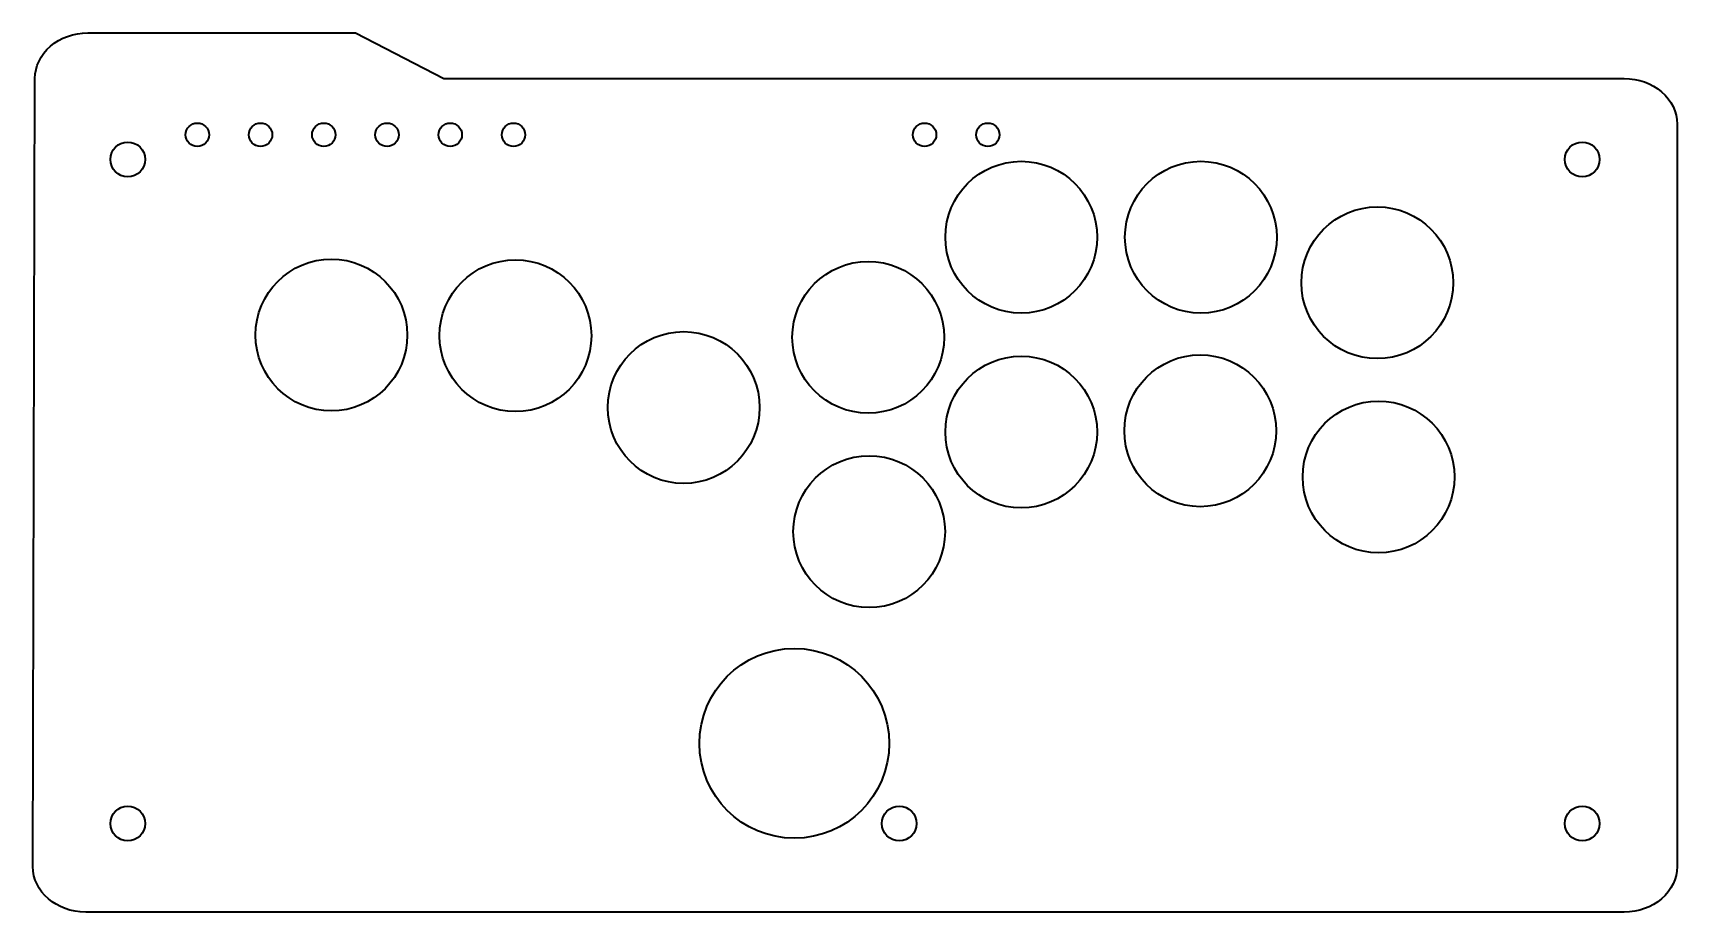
# Model space of a CAD drawing. Header units: millimetres. Extents: x -128 to 132, y -74 to 65.
import ezdxf

# ---------------------------------------------------------------- set-up
doc = ezdxf.new("R2010")
doc.units = ezdxf.units.MM
doc.header["$MEASUREMENT"] = 0
doc.layers.add('Layer 1', color=7, linetype='Continuous')

msp = doc.modelspace()

# ---------------------------------------------------------------- linework, layer by layer
at = {"layer": 'Layer 1', "color": 250, "lineweight": 35}
for centre, major_axis, ratio in [((28.1516, 33.051), (0, 12), 1), ((56.5514, 33.051), (0, 12), 1), ((84.4516, 25.8511), (0, 12), 1), ((-80.9294, 17.588), (0, 12), 1), ((-51.8284, 17.481), (0, 12), 1), ((3.9515, 17.2312), (0, 12), 1), ((-25.2284, 6.1239), (0, 12), 1), ((28.1516, 2.2512), (0, 12), 1), ((56.4516, 2.4511), (0, 12), 1), ((84.6515, -4.8489), (0, 12), 1), ((4.1016, -13.4992), (0, 12), 1), ((-7.7315, -46.9695), (15.0001, 0), 0.99999333)]:
    msp.add_ellipse(centre, major_axis=major_axis, ratio=ratio, dxfattribs=at)
for points, knots in [([(-119.4569, 65.3539), (-121.6711, 65.3539), (-123.7946, 64.5945), (-125.3602, 63.2431), (-126.9258, 61.8917), (-127.8055, 60.0586), (-127.8055, 58.1473), (-127.8055, 58.1473), (-128.1384, -66.4395), (-128.1384, -66.4395), (-128.1384, -70.4196), (-124.4006, -73.6461), (-119.7898, -73.6461), (-119.7898, -73.6461), (123.513, -73.6461), (123.513, -73.6461), (125.7272, -73.6461), (127.8507, -72.8868), (129.4163, -71.5353), (130.982, -70.1838), (131.8616, -68.3508), (131.8616, -66.4395), (131.8616, -66.4395), (131.8616, 50.9408), (131.8616, 50.9408), (131.8616, 52.8521), (130.9819, 54.6851), (129.4163, 56.0366), (127.8507, 57.388), (125.7272, 58.1474), (123.513, 58.1474), (123.513, 58.1474), (-63.1473, 58.1474), (-63.1473, 58.1474), (-63.1473, 58.1474), (-77.1388, 65.3539), (-77.1388, 65.3539), (-77.1388, 65.3539), (-119.4569, 65.3539), (-119.4569, 65.3539)], [0, 0, 0, 0, 0.07692308, 0.07692308, 0.07692308, 0.15384615, 0.15384615, 0.15384615, 0.23076923, 0.23076923, 0.23076923, 0.30769231, 0.30769231, 0.30769231, 0.38461538, 0.38461538, 0.38461538, 0.46153846, 0.46153846, 0.46153846, 0.53846154, 0.53846154, 0.53846154, 0.61538462, 0.61538462, 0.61538462, 0.69230769, 0.69230769, 0.69230769, 0.76923077, 0.76923077, 0.76923077, 0.84615385, 0.84615385, 0.84615385, 0.92307692, 0.92307692, 0.92307692, 1, 1, 1, 1]), ([(-100.2881, 49.2535), (-100.2881, 50.2752), (-101.1164, 51.1035), (-102.1381, 51.1035), (-103.1598, 51.1035), (-103.9881, 50.2752), (-103.9881, 49.2535), (-103.9881, 48.2318), (-103.1598, 47.4035), (-102.1381, 47.4035), (-101.1164, 47.4035), (-100.2881, 48.2318), (-100.2881, 49.2535)], [0, 0, 0, 0, 0.25, 0.25, 0.25, 0.5, 0.5, 0.5, 0.75, 0.75, 0.75, 1, 1, 1, 1]), ([(-90.2881, 49.2535), (-90.2881, 50.2752), (-91.1164, 51.1035), (-92.1381, 51.1035), (-93.1598, 51.1035), (-93.9881, 50.2752), (-93.9881, 49.2535), (-93.9881, 48.2318), (-93.1598, 47.4035), (-92.1381, 47.4035), (-91.1164, 47.4035), (-90.2881, 48.2318), (-90.2881, 49.2535)], [0, 0, 0, 0, 0.25, 0.25, 0.25, 0.5, 0.5, 0.5, 0.75, 0.75, 0.75, 1, 1, 1, 1]), ([(-80.2881, 49.2535), (-80.2881, 50.2752), (-81.1164, 51.1035), (-82.1381, 51.1035), (-83.1598, 51.1035), (-83.9881, 50.2752), (-83.9881, 49.2535), (-83.9881, 48.2318), (-83.1598, 47.4035), (-82.1381, 47.4035), (-81.1164, 47.4035), (-80.2881, 48.2318), (-80.2881, 49.2535)], [0, 0, 0, 0, 0.25, 0.25, 0.25, 0.5, 0.5, 0.5, 0.75, 0.75, 0.75, 1, 1, 1, 1]), ([(-70.2881, 49.2535), (-70.2881, 50.2752), (-71.1164, 51.1035), (-72.1381, 51.1035), (-73.1598, 51.1035), (-73.9881, 50.2752), (-73.9881, 49.2535), (-73.9881, 48.2318), (-73.1598, 47.4035), (-72.1381, 47.4035), (-71.1164, 47.4035), (-70.2881, 48.2318), (-70.2881, 49.2535)], [0, 0, 0, 0, 0.25, 0.25, 0.25, 0.5, 0.5, 0.5, 0.75, 0.75, 0.75, 1, 1, 1, 1]), ([(-60.2881, 49.2535), (-60.2881, 50.2752), (-61.1164, 51.1035), (-62.1381, 51.1035), (-63.1598, 51.1035), (-63.9881, 50.2752), (-63.9881, 49.2535), (-63.9881, 48.2318), (-63.1598, 47.4035), (-62.1381, 47.4035), (-61.1164, 47.4035), (-60.2881, 48.2318), (-60.2881, 49.2535)], [0, 0, 0, 0, 0.25, 0.25, 0.25, 0.5, 0.5, 0.5, 0.75, 0.75, 0.75, 1, 1, 1, 1]), ([(-50.2881, 49.2535), (-50.2881, 50.2752), (-51.1164, 51.1035), (-52.1381, 51.1035), (-53.1598, 51.1035), (-53.9881, 50.2752), (-53.9881, 49.2535), (-53.9881, 48.2318), (-53.1598, 47.4035), (-52.1381, 47.4035), (-51.1164, 47.4035), (-50.2881, 48.2318), (-50.2881, 49.2535)], [0, 0, 0, 0, 0.25, 0.25, 0.25, 0.5, 0.5, 0.5, 0.75, 0.75, 0.75, 1, 1, 1, 1]), ([(14.7119, 49.2535), (14.7119, 50.2752), (13.8836, 51.1035), (12.8619, 51.1035), (11.8402, 51.1035), (11.0119, 50.2752), (11.0119, 49.2535), (11.0119, 48.2318), (11.8402, 47.4035), (12.8619, 47.4035), (13.8836, 47.4035), (14.7119, 48.2318), (14.7119, 49.2535)], [0, 0, 0, 0, 0.25, 0.25, 0.25, 0.5, 0.5, 0.5, 0.75, 0.75, 0.75, 1, 1, 1, 1]), ([(24.7119, 49.2535), (24.7119, 50.2752), (23.8836, 51.1035), (22.8619, 51.1035), (21.8402, 51.1035), (21.0119, 50.2752), (21.0119, 49.2535), (21.0119, 48.2318), (21.8402, 47.4035), (22.8619, 47.4035), (23.8836, 47.4035), (24.7119, 48.2318), (24.7119, 49.2535)], [0, 0, 0, 0, 0.25, 0.25, 0.25, 0.5, 0.5, 0.5, 0.75, 0.75, 0.75, 1, 1, 1, 1]), ([(-110.3886, 45.3527), (-110.3886, 46.8724), (-111.6206, 48.1043), (-113.137, 48.1043), (-114.6568, 48.1043), (-115.8886, 46.8724), (-115.8886, 45.3527), (-115.8886, 43.8362), (-114.6568, 42.6043), (-113.137, 42.6043), (-111.6206, 42.6043), (-110.3886, 43.8362), (-110.3886, 45.3527)], [0, 0, 0, 0, 0.25, 0.25, 0.25, 0.5, 0.5, 0.5, 0.75, 0.75, 0.75, 1, 1, 1, 1]), ([(119.6119, 45.3527), (119.6119, 46.8724), (118.38, 48.1043), (116.8603, 48.1043), (115.3438, 48.1043), (114.1119, 46.8724), (114.1119, 45.3527), (114.1119, 43.8362), (115.3438, 42.6043), (116.8603, 42.6043), (118.38, 42.6043), (119.6119, 43.8362), (119.6119, 45.3527)], [0, 0, 0, 0, 0.25, 0.25, 0.25, 0.5, 0.5, 0.5, 0.75, 0.75, 0.75, 1, 1, 1, 1]), ([(-110.3887, -59.6449), (-110.3887, -58.1284), (-111.6206, -56.8965), (-113.137, -56.8965), (-114.6567, -56.8965), (-115.8886, -58.1284), (-115.8886, -59.6449), (-115.8886, -61.1646), (-114.6567, -62.3965), (-113.137, -62.3965), (-111.6206, -62.3965), (-110.3887, -61.1646), (-110.3887, -59.6449)], [0, 0, 0, 0, 0.25, 0.25, 0.25, 0.5, 0.5, 0.5, 0.75, 0.75, 0.75, 1, 1, 1, 1]), ([(11.6125, -59.6449), (11.6125, -58.1284), (10.3806, -56.8965), (8.8609, -56.8965), (7.3444, -56.8965), (6.1125, -58.1284), (6.1125, -59.6449), (6.1125, -61.1646), (7.3444, -62.3965), (8.8609, -62.3965), (10.3806, -62.3965), (11.6125, -61.1646), (11.6125, -59.6449)], [0, 0, 0, 0, 0.25, 0.25, 0.25, 0.5, 0.5, 0.5, 0.75, 0.75, 0.75, 1, 1, 1, 1]), ([(119.6118, -59.6449), (119.6118, -58.1284), (118.38, -56.8965), (116.8603, -56.8965), (115.3438, -56.8965), (114.1119, -58.1284), (114.1119, -59.6449), (114.1119, -61.1646), (115.3438, -62.3965), (116.8603, -62.3965), (118.38, -62.3965), (119.6118, -61.1646), (119.6118, -59.6449)], [0, 0, 0, 0, 0.25, 0.25, 0.25, 0.5, 0.5, 0.5, 0.75, 0.75, 0.75, 1, 1, 1, 1])]:
    msp.add_open_spline(points, degree=3, knots=knots, dxfattribs=at)

doc.saveas('drawing.dxf')
